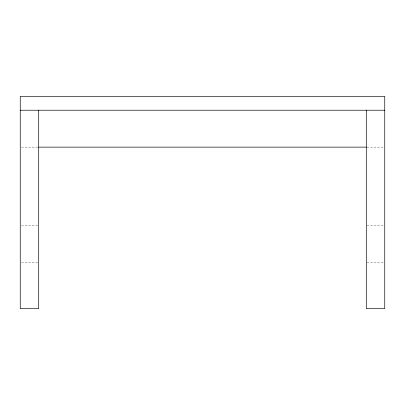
<?xml version="1.0" encoding="UTF-8"?>
<svg xmlns="http://www.w3.org/2000/svg" width="405" height="405" viewBox="0 0 405 405"><rect width="100%" height="100%" fill="white"/><g stroke="black" fill="none" stroke-linecap="round" stroke-linejoin="round"><path stroke-width="0.3" stroke-dasharray="2.02 1.52" d="M21.48 147.131L38.09 147.131M366.91 147.131L384.132 147.131M21.48 225.57L38.09 225.57M366.91 225.57L384.132 225.57M21.48 262.481L38.09 262.481M366.91 262.481L384.132 262.481"/><path stroke-width="0.61" d="M20.25 110.221L384.75 110.221M38.708 147.131L366.292 147.131M366.292 110.221L366.292 308.62L384.75 308.62L384.75 96.38L20.25 96.38L20.25 308.62L38.708 308.62L38.708 110.221"/></g></svg>
